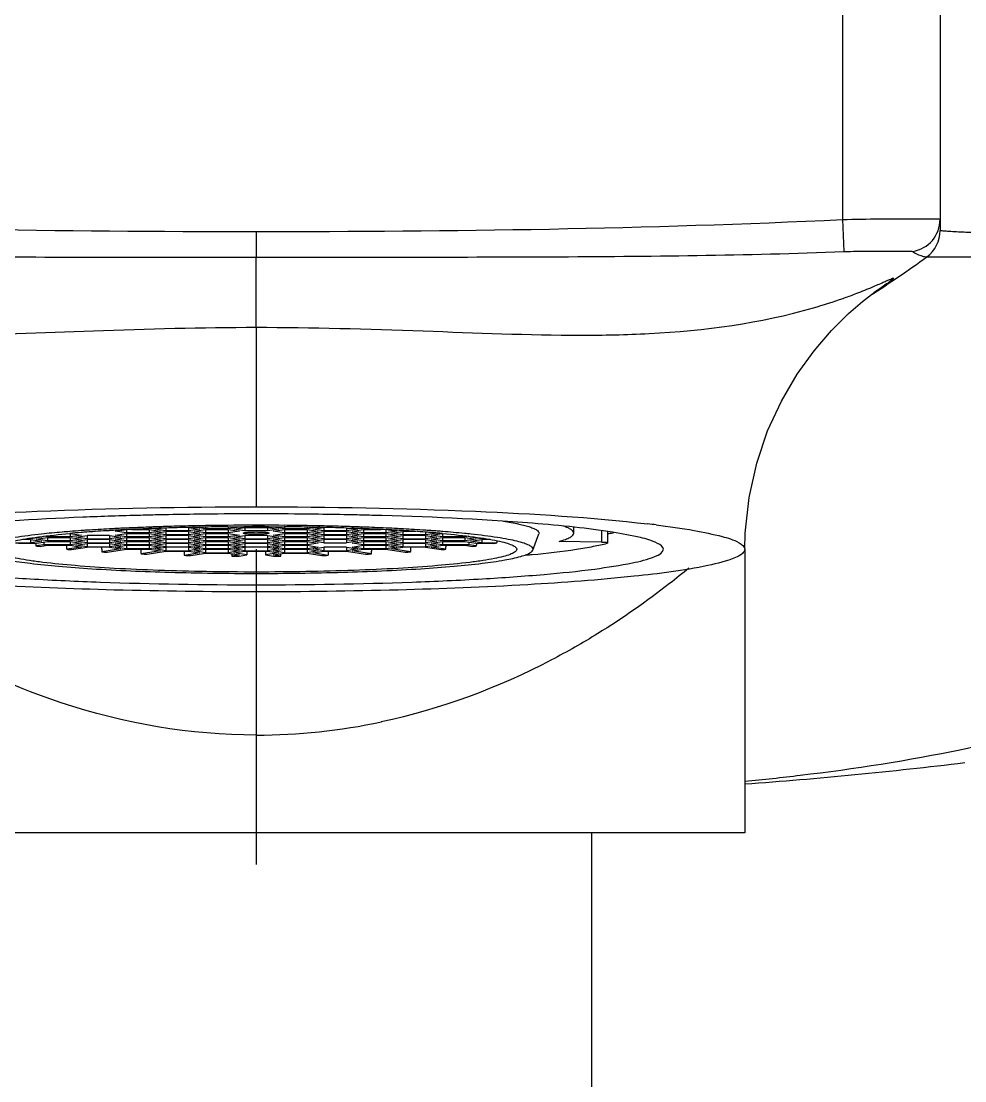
# Model space of a CAD drawing. Extents: x 1777 to 3131, y 3495 to 4487.
# Drawn here: x 2092.03 to 2121, y 3732.18 to 3764.74 of the extents above; entities that cross this region are included whole.
import ezdxf

# ---------------------------------------------------------------- set-up
doc = ezdxf.new("R2010")
doc.units = 0
doc.header["$LTSCALE"] = 30
doc.header["$MEASUREMENT"] = 0
for name, color, linetype in [('80M24123JD01DXF_CONTINUOUS_LINE', 7, 'CONTINUOUS'), ('80T238080_DXF_CONTINUOUS_LINE', 7, 'CONTINUOUS'), ('J51311_DXF_CONTINUOUS_LINE', 7, 'CONTINUOUS'), ('VVD238080-BADXF_CONTINUOUS_LINE', 7, 'CONTINUOUS')]:
    doc.layers.add(name, color=color, linetype=linetype)

msp = doc.modelspace()

# ---------------------------------------------------------------- linework, layer by layer
at = {"layer": '80M24123JD01DXF_CONTINUOUS_LINE', "color": 7, "linetype": 'Continuous'}
for p, q in [((2096.146, 3749.201), (2096.124, 3749.201)), ((2096.297, 3749.206), (2096.146, 3749.201)), ((2097.339, 3749.234), (2097.163, 3749.23)), ((2097.167, 3749.184), (2097.513, 3749.132)), ((2097.167, 3749.183), (2097.167, 3749.079)), ((2097.338, 3749.189), (2097.463, 3749.191)), ((2097.359, 3749.234), (2097.339, 3749.234)), ((2097.512, 3749.237), (2097.359, 3749.234)), ((2097.687, 3749.14), (2097.367, 3749.189)), ((2097.463, 3749.191), (2097.512, 3749.192)), ((2097.683, 3749.24), (2097.512, 3749.237)), ((2097.687, 3749.194), (2097.687, 3749.14)), ((2098.377, 3749.205), (2098.551, 3749.206)), ((2098.552, 3749.25), (2098.378, 3749.249)), ((2098.379, 3749.203), (2098.379, 3749.14)), ((2098.726, 3749.193), (2098.379, 3749.14)), ((2098.551, 3749.206), (2098.644, 3749.207)), ((2098.614, 3749.25), (2098.552, 3749.25)), ((2098.553, 3749.132), (2098.899, 3749.184)), ((2098.725, 3749.251), (2098.614, 3749.25)), ((2098.633, 3749.207), (2098.726, 3749.193)), ((2098.644, 3749.207), (2098.726, 3749.207)), ((2098.726, 3749.207), (2098.898, 3749.208)), ((2098.899, 3749.201), (2098.863, 3749.207)), ((2098.898, 3749.208), (2098.996, 3749.209)), ((2098.899, 3749.207), (2098.899, 3749.201)), ((2099.592, 3749.201), (2098.899, 3749.201)), ((2098.899, 3749.184), (2098.899, 3749.079)), ((2098.899, 3749.184), (2099.592, 3749.184)), ((2098.996, 3749.209), (2099.125, 3749.209)), ((2099.496, 3749.209), (2099.593, 3749.208)), ((2099.592, 3749.207), (2099.592, 3749.201)), ((2099.628, 3749.207), (2099.592, 3749.201)), ((2099.592, 3749.184), (2099.592, 3749.079)), ((2099.592, 3749.184), (2099.938, 3749.132)), ((2099.593, 3749.208), (2099.765, 3749.207)), ((2099.765, 3749.193), (2099.858, 3749.207)), ((2099.765, 3749.207), (2099.839, 3749.207)), ((2100.112, 3749.14), (2099.765, 3749.193)), ((2099.884, 3749.25), (2099.766, 3749.251)), ((2099.839, 3749.207), (2099.94, 3749.206)), ((2099.939, 3749.25), (2099.884, 3749.25)), ((2100.113, 3749.249), (2099.939, 3749.25)), ((2099.94, 3749.206), (2100.114, 3749.205)), ((2100.112, 3749.203), (2100.112, 3749.14)), ((2100.804, 3749.194), (2100.804, 3749.14)), ((2101.124, 3749.189), (2100.804, 3749.14)), ((2100.98, 3749.237), (2100.808, 3749.24)), ((2100.978, 3749.132), (2101.324, 3749.184)), ((2100.979, 3749.192), (2101.021, 3749.191)), ((2101.139, 3749.234), (2100.98, 3749.237)), ((2101.021, 3749.191), (2101.153, 3749.189)), ((2101.152, 3749.234), (2101.139, 3749.234)), ((2101.328, 3749.23), (2101.152, 3749.234)), ((2101.324, 3749.183), (2101.324, 3749.079)), ((2102.351, 3749.201), (2102.194, 3749.206)), ((2102.367, 3749.201), (2102.351, 3749.201)), ((2108.996, 3749.009), (2108.996, 3749.193)), ((2092.664, 3748.888), (2092.317, 3748.835)), ((2092.317, 3748.856), (2092.317, 3748.835)), ((2092.491, 3748.827), (2092.837, 3748.879)), ((2092.594, 3748.898), (2092.664, 3748.888)), ((2092.837, 3748.896), (2092.722, 3748.914)), ((2092.837, 3748.926), (2092.837, 3748.896)), ((2093.53, 3748.896), (2092.837, 3748.896)), ((2092.837, 3748.879), (2092.837, 3748.774)), ((2092.837, 3748.879), (2093.53, 3748.879)), ((2093.53, 3749.001), (2093.876, 3748.949)), ((2093.53, 3748.998), (2093.53, 3748.896)), ((2093.876, 3748.949), (2093.53, 3748.896)), ((2093.53, 3748.879), (2093.53, 3748.774)), ((2093.53, 3748.879), (2093.876, 3748.827)), ((2093.703, 3748.888), (2094.049, 3748.94)), ((2094.049, 3748.835), (2093.703, 3748.888)), ((2094.049, 3748.94), (2094.049, 3748.835)), ((2094.742, 3748.94), (2094.049, 3748.94)), ((2094.742, 3749.079), (2094.639, 3749.079)), ((2094.809, 3749.089), (2094.742, 3749.079)), ((2094.742, 3749.086), (2094.742, 3749.079)), ((2094.742, 3748.94), (2094.742, 3748.835)), ((2094.742, 3748.94), (2095.089, 3748.888)), ((2095.089, 3748.888), (2094.742, 3748.835)), ((2094.915, 3749.071), (2095.19, 3749.112)), ((2095.262, 3749.018), (2094.915, 3749.071)), ((2094.915, 3748.949), (2095.262, 3749.001)), ((2095.262, 3748.896), (2094.915, 3748.949)), ((2094.915, 3748.827), (2095.262, 3748.879)), ((2095.246, 3749.115), (2095.261, 3749.116)), ((2095.257, 3749.166), (2095.252, 3749.166)), ((2095.262, 3749.116), (2095.262, 3749.018)), ((2095.955, 3749.018), (2095.262, 3749.018)), ((2095.262, 3749.001), (2095.262, 3748.896)), ((2095.262, 3749.001), (2095.955, 3749.001)), ((2095.955, 3748.896), (2095.262, 3748.896)), ((2095.262, 3748.879), (2095.262, 3748.774)), ((2095.262, 3748.879), (2095.955, 3748.879)), ((2095.426, 3749.123), (2095.955, 3749.123)), ((2095.955, 3749.14), (2095.841, 3749.14)), ((2095.998, 3749.147), (2095.955, 3749.14)), ((2095.955, 3749.145), (2095.955, 3749.14)), ((2095.955, 3749.123), (2095.955, 3749.018)), ((2095.955, 3749.123), (2096.301, 3749.071)), ((2096.301, 3749.071), (2095.955, 3749.018)), ((2095.955, 3749.001), (2095.955, 3748.896)), ((2095.955, 3749.001), (2096.301, 3748.949)), ((2096.301, 3748.949), (2095.955, 3748.896)), ((2095.955, 3748.879), (2095.955, 3748.774)), ((2095.955, 3748.879), (2096.301, 3748.827)), ((2096.128, 3749.132), (2096.318, 3749.16)), ((2096.474, 3749.079), (2096.128, 3749.132)), ((2096.128, 3749.01), (2096.474, 3749.062)), ((2096.474, 3748.957), (2096.128, 3749.01)), ((2096.128, 3748.888), (2096.474, 3748.94)), ((2096.474, 3748.835), (2096.128, 3748.888)), ((2096.302, 3749.16), (2096.322, 3749.161)), ((2096.474, 3749.165), (2096.474, 3749.079)), ((2097.167, 3749.079), (2096.474, 3749.079)), ((2096.474, 3749.062), (2096.474, 3748.957)), ((2097.167, 3749.062), (2096.474, 3749.062)), ((2097.167, 3748.957), (2096.474, 3748.957)), ((2096.474, 3748.94), (2096.474, 3748.835)), ((2097.167, 3748.94), (2096.474, 3748.94)), ((2097.513, 3749.132), (2097.167, 3749.079)), ((2097.167, 3749.062), (2097.167, 3748.957)), ((2097.167, 3749.062), (2097.513, 3749.01)), ((2097.513, 3749.01), (2097.167, 3748.957)), ((2097.167, 3748.94), (2097.167, 3748.835)), ((2097.167, 3748.94), (2097.513, 3748.888)), ((2097.513, 3748.888), (2097.167, 3748.835)), ((2097.34, 3749.071), (2097.687, 3749.123)), ((2097.687, 3749.018), (2097.34, 3749.071)), ((2097.34, 3748.949), (2097.687, 3749.001)), ((2097.687, 3748.896), (2097.34, 3748.949)), ((2097.34, 3748.827), (2097.687, 3748.879)), ((2098.379, 3749.14), (2097.687, 3749.14)), ((2097.687, 3749.123), (2097.687, 3749.018)), ((2097.687, 3749.123), (2098.379, 3749.123)), ((2098.379, 3749.018), (2097.687, 3749.018)), ((2097.687, 3749.001), (2097.687, 3748.896)), ((2097.687, 3749.001), (2098.379, 3749.001)), ((2098.379, 3748.896), (2097.687, 3748.896)), ((2097.687, 3748.879), (2097.687, 3748.774)), ((2097.687, 3748.879), (2098.379, 3748.879)), ((2098.379, 3749.123), (2098.379, 3749.018)), ((2098.379, 3749.123), (2098.726, 3749.071)), ((2098.726, 3749.071), (2098.379, 3749.018)), ((2098.379, 3749.001), (2098.379, 3748.896)), ((2098.379, 3749.001), (2098.726, 3748.949)), ((2098.726, 3748.949), (2098.379, 3748.896)), ((2098.379, 3748.879), (2098.379, 3748.774)), ((2098.379, 3748.879), (2098.726, 3748.827)), ((2098.899, 3749.079), (2098.553, 3749.132)), ((2098.553, 3748.888), (2098.899, 3748.94)), ((2098.899, 3748.835), (2098.553, 3748.888)), ((2099.592, 3749.079), (2098.899, 3749.079)), ((2098.899, 3748.94), (2098.899, 3748.835)), ((2099.592, 3748.94), (2098.899, 3748.94)), ((2099.938, 3749.132), (2099.592, 3749.079)), ((2099.592, 3748.94), (2099.592, 3748.835)), ((2099.592, 3748.94), (2099.938, 3748.888)), ((2099.938, 3748.888), (2099.592, 3748.835)), ((2099.765, 3749.071), (2100.112, 3749.123)), ((2100.112, 3749.018), (2099.765, 3749.071)), ((2099.765, 3748.949), (2100.112, 3749.001)), ((2100.112, 3748.896), (2099.765, 3748.949)), ((2099.765, 3748.827), (2100.112, 3748.879)), ((2100.804, 3749.14), (2100.112, 3749.14)), ((2100.112, 3749.123), (2100.112, 3749.018)), ((2100.112, 3749.123), (2100.804, 3749.123)), ((2100.804, 3749.018), (2100.112, 3749.018)), ((2100.112, 3749.001), (2100.112, 3748.896)), ((2100.112, 3749.001), (2100.804, 3749.001)), ((2100.804, 3748.896), (2100.112, 3748.896)), ((2100.112, 3748.879), (2100.112, 3748.774)), ((2100.112, 3748.879), (2100.804, 3748.879)), ((2100.804, 3749.123), (2100.804, 3749.018)), ((2100.804, 3749.123), (2101.151, 3749.071)), ((2101.151, 3749.071), (2100.804, 3749.018)), ((2100.804, 3749.001), (2100.804, 3748.896)), ((2100.804, 3749.001), (2101.151, 3748.949)), ((2101.151, 3748.949), (2100.804, 3748.896)), ((2100.804, 3748.879), (2100.804, 3748.774)), ((2100.804, 3748.879), (2101.151, 3748.827)), ((2101.324, 3749.079), (2100.978, 3749.132)), ((2100.978, 3749.01), (2101.324, 3749.062)), ((2101.324, 3748.957), (2100.978, 3749.01)), ((2100.978, 3748.888), (2101.324, 3748.94)), ((2101.324, 3748.835), (2100.978, 3748.888)), ((2102.017, 3749.079), (2101.324, 3749.079)), ((2101.324, 3749.062), (2101.324, 3748.957)), ((2102.017, 3749.062), (2101.324, 3749.062)), ((2102.017, 3748.957), (2101.324, 3748.957)), ((2101.324, 3748.94), (2101.324, 3748.835)), ((2102.017, 3748.94), (2101.324, 3748.94)), ((2102.017, 3749.165), (2102.017, 3749.079)), ((2102.363, 3749.132), (2102.017, 3749.079)), ((2102.017, 3749.062), (2102.017, 3748.957)), ((2102.017, 3749.062), (2102.363, 3749.01)), ((2102.363, 3749.01), (2102.017, 3748.957)), ((2102.017, 3748.94), (2102.017, 3748.835)), ((2102.017, 3748.94), (2102.363, 3748.888)), ((2102.363, 3748.888), (2102.017, 3748.835)), ((2102.02, 3749.166), (2102.162, 3749.161)), ((2102.162, 3749.161), (2102.189, 3749.16)), ((2102.173, 3749.16), (2102.363, 3749.132)), ((2102.19, 3749.071), (2102.536, 3749.123)), ((2102.536, 3749.018), (2102.19, 3749.071)), ((2102.19, 3748.949), (2102.536, 3749.001)), ((2102.536, 3748.896), (2102.19, 3748.949)), ((2102.19, 3748.827), (2102.536, 3748.879)), ((2102.536, 3749.14), (2102.493, 3749.147)), ((2102.536, 3749.145), (2102.536, 3749.14)), ((2102.65, 3749.14), (2102.536, 3749.14)), ((2102.536, 3749.123), (2102.536, 3749.018)), ((2102.536, 3749.123), (2103.066, 3749.123)), ((2103.229, 3749.018), (2102.536, 3749.018)), ((2102.536, 3749.001), (2102.536, 3748.896)), ((2102.536, 3749.001), (2103.229, 3749.001)), ((2103.229, 3748.896), (2102.536, 3748.896)), ((2102.536, 3748.879), (2102.536, 3748.774)), ((2102.536, 3748.879), (2103.229, 3748.879)), ((2103.229, 3749.116), (2103.229, 3749.018)), ((2103.229, 3749.116), (2103.239, 3749.116)), ((2103.576, 3749.071), (2103.229, 3749.018)), ((2103.229, 3749.001), (2103.229, 3748.896)), ((2103.229, 3749.001), (2103.576, 3748.949)), ((2103.576, 3748.949), (2103.229, 3748.896)), ((2103.229, 3748.879), (2103.229, 3748.774)), ((2103.229, 3748.879), (2103.576, 3748.827)), ((2103.239, 3749.166), (2103.234, 3749.166)), ((2103.302, 3749.112), (2103.576, 3749.071)), ((2103.402, 3749.01), (2103.749, 3749.062)), ((2103.749, 3748.957), (2103.402, 3749.01)), ((2103.402, 3748.888), (2103.749, 3748.94)), ((2103.749, 3748.835), (2103.402, 3748.888)), ((2103.494, 3749.153), (2103.407, 3749.158)), ((2103.584, 3749.149), (2103.494, 3749.153)), ((2103.749, 3749.079), (2103.682, 3749.089)), ((2103.749, 3749.086), (2103.749, 3749.079)), ((2103.852, 3749.079), (2103.749, 3749.079)), ((2103.749, 3749.062), (2103.749, 3748.957)), ((2104.146, 3749.062), (2103.749, 3749.062)), ((2104.442, 3748.957), (2103.749, 3748.957)), ((2103.749, 3748.94), (2103.749, 3748.835)), ((2104.442, 3748.94), (2103.749, 3748.94)), ((2103.763, 3749.139), (2103.755, 3749.14)), ((2104.449, 3749.097), (2104.442, 3749.098)), ((2104.442, 3749.04), (2104.442, 3748.957)), ((2104.788, 3749.01), (2104.442, 3748.957)), ((2104.442, 3748.94), (2104.442, 3748.835)), ((2104.442, 3748.94), (2104.788, 3748.888)), ((2104.788, 3748.888), (2104.442, 3748.835)), ((2104.451, 3749.041), (2104.459, 3749.04)), ((2104.615, 3748.949), (2104.948, 3748.999)), ((2104.961, 3748.896), (2104.615, 3748.949)), ((2104.615, 3748.827), (2104.961, 3748.879)), ((2104.757, 3749.014), (2104.788, 3749.01)), ((2104.961, 3748.998), (2104.961, 3748.896)), ((2105.654, 3748.896), (2104.961, 3748.896)), ((2104.961, 3748.879), (2104.961, 3748.774)), ((2104.961, 3748.879), (2105.654, 3748.879)), ((2105.654, 3748.926), (2105.654, 3748.896)), ((2105.77, 3748.914), (2105.654, 3748.896)), ((2105.654, 3748.879), (2105.654, 3748.774)), ((2105.654, 3748.879), (2106.001, 3748.827)), ((2105.827, 3748.888), (2105.896, 3748.898)), ((2106.174, 3748.835), (2105.827, 3748.888)), ((2106.174, 3748.856), (2106.174, 3748.835)), ((2107.741, 3748.488), (2107.923, 3748.986)), ((2107.928, 3749.01), (2107.923, 3748.986)), ((2110.035, 3749.05), (2110.035, 3748.706)), ((2091.855, 3748.713), (2092.317, 3748.713)), ((2092.433, 3748.696), (2091.95, 3748.696)), ((2092.317, 3748.818), (2092.063, 3748.818)), ((2092.178, 3748.835), (2092.317, 3748.835)), ((2092.317, 3748.818), (2092.317, 3748.713)), ((2092.317, 3748.818), (2092.664, 3748.766)), ((2092.664, 3748.766), (2092.317, 3748.713)), ((2092.433, 3748.696), (2092.837, 3748.757)), ((2092.721, 3748.652), (2092.48, 3748.616)), ((2092.837, 3748.774), (2092.491, 3748.827)), ((2092.606, 3748.6), (2092.837, 3748.635)), ((2092.721, 3748.74), (2092.721, 3748.652)), ((2093.53, 3748.652), (2092.721, 3748.652)), ((2093.53, 3748.774), (2092.837, 3748.774)), ((2092.837, 3748.757), (2093.53, 3748.757)), ((2092.837, 3748.635), (2093.53, 3748.635)), ((2093.876, 3748.583), (2093.424, 3748.514)), ((2093.876, 3748.827), (2093.53, 3748.774)), ((2093.53, 3748.757), (2093.53, 3748.652)), ((2093.53, 3748.757), (2093.876, 3748.705)), ((2093.876, 3748.705), (2093.53, 3748.652)), ((2093.53, 3748.635), (2093.876, 3748.583)), ((2093.571, 3748.502), (2094.049, 3748.574)), ((2093.703, 3748.766), (2094.049, 3748.818)), ((2094.049, 3748.713), (2093.703, 3748.766)), ((2093.703, 3748.644), (2094.049, 3748.696)), ((2094.049, 3748.591), (2093.703, 3748.644)), ((2094.049, 3748.835), (2094.742, 3748.835)), ((2094.049, 3748.818), (2094.049, 3748.713)), ((2094.742, 3748.818), (2094.049, 3748.818)), ((2094.049, 3748.713), (2094.742, 3748.713)), ((2094.049, 3748.696), (2094.049, 3748.591)), ((2094.742, 3748.696), (2094.049, 3748.696)), ((2094.049, 3748.591), (2094.742, 3748.591)), ((2094.742, 3748.574), (2094.049, 3748.574)), ((2095.089, 3748.522), (2094.505, 3748.434)), ((2094.742, 3748.818), (2094.742, 3748.713)), ((2094.742, 3748.818), (2095.089, 3748.766)), ((2095.089, 3748.766), (2094.742, 3748.713)), ((2094.742, 3748.696), (2094.742, 3748.591)), ((2094.742, 3748.696), (2095.089, 3748.644)), ((2095.089, 3748.644), (2094.742, 3748.591)), ((2094.742, 3748.574), (2095.089, 3748.522)), ((2095.262, 3748.774), (2094.915, 3748.827)), ((2094.915, 3748.705), (2095.262, 3748.757)), ((2095.262, 3748.652), (2094.915, 3748.705)), ((2094.915, 3748.583), (2095.262, 3748.635)), ((2095.262, 3748.53), (2094.915, 3748.583)), ((2095.955, 3748.774), (2095.262, 3748.774)), ((2095.262, 3748.757), (2095.262, 3748.652)), ((2095.262, 3748.757), (2095.955, 3748.757)), ((2095.955, 3748.652), (2095.262, 3748.652)), ((2095.262, 3748.635), (2095.262, 3748.53)), ((2095.262, 3748.635), (2095.955, 3748.635)), ((2095.955, 3748.53), (2095.262, 3748.53)), ((2096.301, 3748.827), (2095.955, 3748.774)), ((2095.955, 3748.757), (2095.955, 3748.652)), ((2095.955, 3748.757), (2096.301, 3748.705)), ((2096.301, 3748.705), (2095.955, 3748.652)), ((2095.955, 3748.635), (2095.955, 3748.53)), ((2095.955, 3748.635), (2096.301, 3748.583)), ((2096.301, 3748.583), (2095.955, 3748.53)), ((2096.128, 3748.766), (2096.474, 3748.818)), ((2096.474, 3748.713), (2096.128, 3748.766)), ((2096.128, 3748.644), (2096.474, 3748.696)), ((2096.474, 3748.591), (2096.128, 3748.644)), ((2096.128, 3748.522), (2096.474, 3748.574)), ((2096.474, 3748.469), (2096.128, 3748.522)), ((2096.474, 3748.835), (2097.167, 3748.835)), ((2096.474, 3748.818), (2096.474, 3748.713)), ((2097.167, 3748.818), (2096.474, 3748.818)), ((2096.474, 3748.713), (2097.167, 3748.713)), ((2096.474, 3748.696), (2096.474, 3748.591)), ((2097.167, 3748.696), (2096.474, 3748.696)), ((2096.474, 3748.591), (2097.167, 3748.591)), ((2096.474, 3748.574), (2096.474, 3748.469)), ((2097.167, 3748.574), (2096.474, 3748.574)), ((2097.167, 3748.818), (2097.167, 3748.713)), ((2097.167, 3748.818), (2097.513, 3748.766)), ((2097.513, 3748.766), (2097.167, 3748.713)), ((2097.167, 3748.696), (2097.167, 3748.591)), ((2097.167, 3748.696), (2097.513, 3748.644)), ((2097.513, 3748.644), (2097.167, 3748.591)), ((2097.167, 3748.574), (2097.167, 3748.469)), ((2097.167, 3748.574), (2097.513, 3748.522)), ((2097.513, 3748.522), (2097.167, 3748.469)), ((2097.687, 3748.774), (2097.34, 3748.827)), ((2097.34, 3748.705), (2097.687, 3748.757)), ((2097.687, 3748.652), (2097.34, 3748.705)), ((2097.34, 3748.583), (2097.687, 3748.635)), ((2097.687, 3748.53), (2097.34, 3748.583)), ((2098.379, 3748.774), (2097.687, 3748.774)), ((2097.687, 3748.757), (2097.687, 3748.652)), ((2097.687, 3748.757), (2098.379, 3748.757)), ((2098.379, 3748.652), (2097.687, 3748.652)), ((2097.687, 3748.635), (2097.687, 3748.53)), ((2097.687, 3748.635), (2098.379, 3748.635)), ((2098.379, 3748.53), (2097.687, 3748.53)), ((2098.726, 3748.827), (2098.379, 3748.774)), ((2098.379, 3748.757), (2098.379, 3748.652)), ((2098.379, 3748.757), (2098.726, 3748.705)), ((2098.726, 3748.705), (2098.379, 3748.652)), ((2098.379, 3748.635), (2098.379, 3748.53)), ((2098.379, 3748.635), (2098.726, 3748.583)), ((2098.726, 3748.583), (2098.379, 3748.53)), ((2098.553, 3748.766), (2098.899, 3748.818)), ((2098.899, 3748.713), (2098.553, 3748.766)), ((2098.553, 3748.644), (2098.899, 3748.696)), ((2098.899, 3748.591), (2098.553, 3748.644)), ((2098.553, 3748.522), (2098.899, 3748.574)), ((2098.899, 3748.469), (2098.553, 3748.522)), ((2098.899, 3748.835), (2099.592, 3748.835)), ((2098.899, 3748.818), (2098.899, 3748.713)), ((2099.592, 3748.818), (2098.899, 3748.818)), ((2098.899, 3748.713), (2099.592, 3748.713)), ((2098.899, 3748.696), (2098.899, 3748.591)), ((2099.592, 3748.696), (2098.899, 3748.696)), ((2098.899, 3748.591), (2099.592, 3748.591)), ((2098.899, 3748.574), (2098.899, 3748.469)), ((2099.592, 3748.574), (2098.899, 3748.574)), ((2099.592, 3748.818), (2099.592, 3748.713)), ((2099.592, 3748.818), (2099.938, 3748.766)), ((2099.938, 3748.766), (2099.592, 3748.713)), ((2099.592, 3748.696), (2099.592, 3748.591)), ((2099.592, 3748.696), (2099.938, 3748.644)), ((2099.938, 3748.644), (2099.592, 3748.591)), ((2099.592, 3748.574), (2099.592, 3748.469)), ((2099.592, 3748.574), (2099.938, 3748.522)), ((2099.938, 3748.522), (2099.592, 3748.469)), ((2100.112, 3748.774), (2099.765, 3748.827)), ((2099.765, 3748.705), (2100.112, 3748.757)), ((2100.112, 3748.652), (2099.765, 3748.705)), ((2099.765, 3748.583), (2100.112, 3748.635)), ((2100.112, 3748.53), (2099.765, 3748.583)), ((2100.804, 3748.774), (2100.112, 3748.774)), ((2100.112, 3748.757), (2100.112, 3748.652)), ((2100.112, 3748.757), (2100.804, 3748.757)), ((2100.804, 3748.652), (2100.112, 3748.652)), ((2100.112, 3748.635), (2100.112, 3748.53)), ((2100.112, 3748.635), (2100.804, 3748.635)), ((2100.804, 3748.53), (2100.112, 3748.53)), ((2101.151, 3748.827), (2100.804, 3748.774)), ((2100.804, 3748.757), (2100.804, 3748.652)), ((2100.804, 3748.757), (2101.151, 3748.705)), ((2101.151, 3748.705), (2100.804, 3748.652)), ((2100.804, 3748.635), (2100.804, 3748.53)), ((2100.804, 3748.635), (2101.151, 3748.583)), ((2101.151, 3748.583), (2100.804, 3748.53)), ((2100.978, 3748.766), (2101.324, 3748.818)), ((2101.324, 3748.713), (2100.978, 3748.766)), ((2100.978, 3748.522), (2101.324, 3748.574)), ((2101.324, 3748.469), (2100.978, 3748.522)), ((2101.324, 3748.835), (2102.017, 3748.835)), ((2101.324, 3748.818), (2101.324, 3748.713)), ((2102.017, 3748.818), (2101.324, 3748.818)), ((2101.324, 3748.713), (2102.017, 3748.713)), ((2101.324, 3748.574), (2101.324, 3748.469)), ((2102.017, 3748.574), (2101.324, 3748.574)), ((2102.017, 3748.818), (2102.017, 3748.713)), ((2102.017, 3748.818), (2102.363, 3748.766)), ((2102.363, 3748.766), (2102.017, 3748.713)), ((2102.017, 3748.574), (2102.017, 3748.469)), ((2102.017, 3748.574), (2102.363, 3748.522)), ((2102.363, 3748.522), (2102.017, 3748.469)), ((2102.536, 3748.774), (2102.19, 3748.827)), ((2102.19, 3748.705), (2102.536, 3748.757)), ((2102.536, 3748.652), (2102.19, 3748.705)), ((2102.19, 3748.583), (2102.536, 3748.635)), ((2102.536, 3748.53), (2102.19, 3748.583)), ((2103.229, 3748.774), (2102.536, 3748.774)), ((2102.536, 3748.757), (2102.536, 3748.652)), ((2102.536, 3748.757), (2103.229, 3748.757)), ((2103.229, 3748.652), (2102.536, 3748.652)), ((2102.536, 3748.635), (2102.536, 3748.53)), ((2102.536, 3748.635), (2103.229, 3748.635)), ((2103.229, 3748.53), (2102.536, 3748.53)), ((2103.576, 3748.827), (2103.229, 3748.774)), ((2103.229, 3748.757), (2103.229, 3748.652)), ((2103.229, 3748.757), (2103.576, 3748.705)), ((2103.576, 3748.705), (2103.229, 3748.652)), ((2103.229, 3748.635), (2103.229, 3748.53)), ((2103.229, 3748.635), (2103.576, 3748.583)), ((2103.576, 3748.583), (2103.229, 3748.53)), ((2103.402, 3748.766), (2103.749, 3748.818)), ((2103.749, 3748.713), (2103.402, 3748.766)), ((2103.402, 3748.644), (2103.749, 3748.696)), ((2103.749, 3748.591), (2103.402, 3748.644)), ((2103.402, 3748.522), (2103.749, 3748.574)), ((2103.986, 3748.434), (2103.402, 3748.522)), ((2103.749, 3748.835), (2104.442, 3748.835)), ((2103.749, 3748.818), (2103.749, 3748.713)), ((2104.442, 3748.818), (2103.749, 3748.818)), ((2103.749, 3748.713), (2104.442, 3748.713)), ((2103.749, 3748.696), (2103.749, 3748.591)), ((2104.442, 3748.696), (2103.749, 3748.696)), ((2103.749, 3748.591), (2104.442, 3748.591)), ((2104.442, 3748.574), (2103.749, 3748.574)), ((2104.442, 3748.818), (2104.442, 3748.713)), ((2104.442, 3748.818), (2104.788, 3748.766)), ((2104.788, 3748.766), (2104.442, 3748.713)), ((2104.442, 3748.696), (2104.442, 3748.591)), ((2104.442, 3748.696), (2104.788, 3748.644)), ((2104.788, 3748.644), (2104.442, 3748.591)), ((2104.442, 3748.574), (2104.92, 3748.502)), ((2104.961, 3748.774), (2104.615, 3748.827)), ((2104.615, 3748.705), (2104.961, 3748.757)), ((2104.961, 3748.652), (2104.615, 3748.705)), ((2104.615, 3748.583), (2104.961, 3748.635)), ((2105.067, 3748.514), (2104.615, 3748.583)), ((2105.654, 3748.774), (2104.961, 3748.774)), ((2104.961, 3748.757), (2104.961, 3748.652)), ((2104.961, 3748.757), (2105.654, 3748.757)), ((2105.77, 3748.652), (2104.961, 3748.652)), ((2104.961, 3748.635), (2105.654, 3748.635)), ((2106.001, 3748.827), (2105.654, 3748.774)), ((2105.654, 3748.757), (2106.058, 3748.696)), ((2105.654, 3748.635), (2105.885, 3748.6)), ((2105.77, 3748.74), (2105.77, 3748.652)), ((2106.011, 3748.616), (2105.77, 3748.652)), ((2105.827, 3748.766), (2106.174, 3748.818)), ((2106.174, 3748.713), (2105.827, 3748.766)), ((2106.541, 3748.696), (2106.058, 3748.696)), ((2106.174, 3748.835), (2106.313, 3748.835)), ((2106.174, 3748.818), (2106.174, 3748.713)), ((2106.429, 3748.818), (2106.174, 3748.818)), ((2106.174, 3748.713), (2106.636, 3748.713)), ((2109.842, 3748.727), (2108.545, 3748.754)), ((2110.023, 3748.699), (2110.035, 3748.706)), ((2094.67, 3748.423), (2095.262, 3748.513)), ((2095.262, 3748.513), (2095.955, 3748.513)), ((2096.301, 3748.461), (2095.709, 3748.371)), ((2095.891, 3748.364), (2096.474, 3748.452)), ((2095.955, 3748.513), (2096.301, 3748.461)), ((2096.474, 3748.469), (2097.167, 3748.469)), ((2096.474, 3748.452), (2097.167, 3748.452)), ((2097.513, 3748.4), (2097.035, 3748.327)), ((2097.167, 3748.452), (2097.513, 3748.4)), ((2097.235, 3748.323), (2097.687, 3748.391)), ((2097.34, 3748.461), (2097.687, 3748.513)), ((2097.687, 3748.408), (2097.34, 3748.461)), ((2097.687, 3748.513), (2097.687, 3748.408)), ((2097.687, 3748.513), (2098.379, 3748.513)), ((2097.687, 3748.408), (2098.379, 3748.408)), ((2097.687, 3748.391), (2098.379, 3748.391)), ((2098.379, 3748.513), (2098.379, 3748.408)), ((2098.379, 3748.513), (2098.726, 3748.461)), ((2098.726, 3748.461), (2098.379, 3748.408)), ((2098.379, 3748.391), (2098.726, 3748.339)), ((2098.726, 3748.339), (2098.495, 3748.304)), ((2098.553, 3748.4), (2098.899, 3748.452)), ((2098.957, 3748.339), (2098.553, 3748.4)), ((2098.716, 3748.302), (2098.957, 3748.339)), ((2098.899, 3748.469), (2099.592, 3748.469)), ((2098.899, 3748.452), (2099.592, 3748.452)), ((2098.957, 3748.452), (2098.957, 3748.339)), ((2099.534, 3748.452), (2099.534, 3748.339)), ((2099.938, 3748.4), (2099.534, 3748.339)), ((2099.534, 3748.339), (2099.775, 3748.302)), ((2099.592, 3748.452), (2099.938, 3748.4)), ((2099.765, 3748.461), (2100.112, 3748.513)), ((2100.112, 3748.408), (2099.765, 3748.461)), ((2099.765, 3748.339), (2100.112, 3748.391)), ((2099.996, 3748.304), (2099.765, 3748.339)), ((2100.112, 3748.513), (2100.112, 3748.408)), ((2100.112, 3748.513), (2100.804, 3748.513)), ((2100.112, 3748.408), (2100.804, 3748.408)), ((2100.112, 3748.391), (2100.804, 3748.391)), ((2100.804, 3748.513), (2100.804, 3748.408)), ((2100.804, 3748.513), (2101.151, 3748.461)), ((2101.151, 3748.461), (2100.804, 3748.408)), ((2100.804, 3748.391), (2101.256, 3748.323)), ((2100.978, 3748.4), (2101.324, 3748.452)), ((2101.456, 3748.327), (2100.978, 3748.4)), ((2101.324, 3748.469), (2102.017, 3748.469)), ((2101.324, 3748.452), (2102.017, 3748.452)), ((2102.017, 3748.452), (2102.6, 3748.364)), ((2102.19, 3748.461), (2102.536, 3748.513)), ((2102.782, 3748.371), (2102.19, 3748.461)), ((2102.536, 3748.513), (2103.229, 3748.513)), ((2103.229, 3748.513), (2103.822, 3748.423)), ((2107.246, 3748.512), (2107.241, 3748.488)), ((2107.741, 3748.488), (2107.746, 3748.512))]:
    msp.add_line(p, q, dxfattribs=at)
at = {"layer": '80M24123JD01DXF_CONTINUOUS_LINE', "color": 9, "linetype": 'Continuous'}
msp.add_line((2109.842, 3749.077), (2109.842, 3748.727), dxfattribs=at)
at = {"layer": '80M24123JD01DXF_CONTINUOUS_LINE', "color": 7, "linetype": 'Continuous'}
for centre, radius, start, end in [((2098.616, 3676.389), 72.854, 92.09558, 92.64216), ((2098.79, 3671.728), 77.518, 91.97037, 92.09803), ((2098.923, 3667.737), 81.512, 91.72604, 91.84587), ((2099.064, 3662.823), 86.428, 91.26068, 91.72179), ((2099.009, 3670.317), 78.889, 91.34123, 91.84361), ((2099.122, 3665.81), 83.398, 91.22557, 91.34633), ((2099.175, 3663.224), 85.984, 90.99391, 91.10815), ((2099.222, 3654.704), 94.548, 90.51123, 90.93218), ((2099.215, 3660.848), 88.361, 90.54334, 90.99319), ((2099.246, 3651.876), 97.376, 89.69397, 90.30601), ((2099.246, 3657.378), 91.831, 89.84401, 90.07499), ((2099.269, 3654.705), 94.548, 89.06779, 89.48879), ((2099.276, 3660.849), 88.36, 89.00686, 89.45665), ((2099.316, 3663.229), 85.98, 88.89192, 89.00613), ((2099.369, 3665.807), 83.401, 88.65362, 88.77435), ((2099.455, 3663.899), 85.352, 88.27525, 88.74228), ((2099.45, 3669.166), 80.041, 88.1601, 88.65511), ((2099.568, 3667.735), 81.514, 88.15404, 88.27391), ((2099.702, 3671.73), 77.516, 87.90208, 88.02977), ((2099.938, 3677.916), 71.326, 87.35189, 87.91039), ((2096.932, 3706.024), 43.171, 94.067, 94.5344), ((2096.55, 3715.037), 34.097, 94.517, 95.0949), ((2096.948, 3710.09), 39.06, 94.2668, 94.5274), ((2097.212, 3702.106), 47.099, 93.8501, 94.0685), ((2097.396, 3704.007), 45.159, 93.3853, 94.2591), ((2097.731, 3694.144), 55.077, 93.1171, 93.8322), ((2097.9, 3695.88), 53.302, 93.2234, 93.4106), ((2098.055, 3688.295), 60.935, 92.96098, 93.12233), ((2098.054, 3693.155), 56.031, 93.0382, 93.2234), ((2098.186, 3685.749), 63.484, 92.80068, 92.96098), ((2098.313, 3683.166), 66.071, 92.65496, 92.80077), ((2098.188, 3690.62), 58.569, 92.87963, 93.03842), ((2098.461, 3685.105), 64.091, 92.2493, 92.86137), ((2098.732, 3678.525), 70.677, 92.11681, 92.2599), ((2098.81, 3676.42), 72.783, 91.97502, 92.11684), ((2098.884, 3674.281), 74.923, 91.84535, 91.95969), ((2099.681, 3676.418), 72.785, 87.88305, 88.02482), ((2099.759, 3678.523), 70.678, 87.74004, 87.88308), ((2099.959, 3683.499), 65.698, 87.14634, 87.74315), ((2100.178, 3683.165), 66.071, 87.19906, 87.34494), ((2100.3, 3690.575), 58.615, 86.96143, 87.1263), ((2100.437, 3693.155), 56.031, 86.7765, 86.9616), ((2100.436, 3688.294), 60.936, 86.8778, 87.03922), ((2100.591, 3695.888), 53.294, 86.5883, 86.7766), ((2100.875, 3696.035), 53.183, 86.155, 86.8879), ((2100.969, 3702.116), 47.054, 85.7565, 86.5958), ((2101.283, 3702.162), 47.042, 85.9318, 86.1413), ((2101.549, 3710.173), 38.976, 85.4724, 85.7184), ((2101.492, 3705.099), 44.098, 85.6913, 85.9321), ((2101.78, 3713.086), 36.054, 85.1916, 85.4729), ((2102.028, 3716.027), 33.103, 84.9036, 85.1917), ((2101.712, 3708.024), 41.164, 85.4586, 85.6912), ((2096.659, 3748.998), 4.196, 184.0464, 185.2256), ((2094.729, 3765.852), 17.382, 262.5681, 262.9852), ((2097.94, 3748.899), 4.532, 183.3363, 184.863), ((2099.188, 3748.819), 4.699, 182.9865, 184.7023), ((2099.303, 3748.819), 4.699, 355.298, 357.0136), ((2100.551, 3748.899), 4.532, 355.1372, 356.664), ((2103.762, 3765.852), 17.382, 277.0148, 277.4319), ((2101.834, 3748.998), 4.194, 354.7743, 355.9541), ((2105.184, 3756.382), 7.805, 280.0061, 280.7175), ((2104.405, 3749.111), 2.266, 349.8978, 351.3849), ((2096.397, 3781.818), 33.436, 264.8996, 265.1516), ((2097.729, 3800.035), 51.702, 266.4246, 266.6073), ((2100.402, 3748.756), 4.709, 182.9644, 184.6922), ((2098.632, 3817.852), 69.542, 267.59102, 267.74096), ((2101.585, 3748.712), 4.566, 183.2635, 184.8296), ((2099.104, 3832.436), 84.134, 268.59049, 268.72668), ((2102.723, 3748.685), 4.245, 184.2018, 185.1582), ((2099.242, 3840.771), 92.47, 269.53729, 269.67415), ((2099.249, 3840.771), 92.47, 270.32585, 270.46271), ((2095.77, 3748.685), 4.243, 354.8417, 355.7986), ((2099.387, 3832.436), 84.134, 271.27332, 271.40951), ((2096.907, 3748.712), 4.566, 355.1707, 356.7368), ((2099.859, 3817.852), 69.542, 272.25904, 272.40898), ((2098.088, 3748.756), 4.71, 355.3081, 357.0356), ((2100.762, 3800.035), 51.702, 273.3927, 273.5754), ((2102.094, 3781.818), 33.436, 274.8484, 275.1004), ((2107.425, 3748.791), 0.451, 299.918, 302.4155)]:
    msp.add_arc(centre, radius, start, end, dxfattribs=at)
for points, knots in [([(2106.837, 3749.377), (2106.995, 3749.352), (2107.216, 3749.313), (2107.486, 3749.249), (2107.641, 3749.205), (2107.764, 3749.158), (2107.863, 3749.108), (2107.928, 3749.049), (2107.928, 3749.01)], [0, 0, 0, 0, 0.406129, 0.569663, 0.706309, 0.816124, 0.899816, 1, 1, 1, 1]), ([(2108.996, 3749.009), (2108.996, 3749.054), (2108.923, 3749.12), (2108.812, 3749.176), (2108.731, 3749.207), (2108.685, 3749.222)], [0, 0, 0, 0, 0.341125, 0.626053, 1, 1, 1, 1]), ([(2092.649, 3748.979), (2092.377, 3748.95), (2091.995, 3748.903), (2091.525, 3748.823), (2091.253, 3748.766), (2091.039, 3748.708), (2090.899, 3748.655), (2090.818, 3748.609), (2090.77, 3748.573), (2090.746, 3748.535), (2090.746, 3748.512)], [0, 0, 0, 0, 0.410393, 0.576617, 0.715429, 0.826193, 0.908856, 0.940005, 0.964875, 1, 1, 1, 1]), ([(2091.246, 3748.512), (2091.246, 3748.537), (2091.277, 3748.578), (2091.333, 3748.616), (2091.431, 3748.665), (2091.601, 3748.72), (2091.858, 3748.782), (2092.184, 3748.841), (2092.745, 3748.923), (2093.199, 3748.97), (2093.522, 3748.999)], [0, 0, 0, 0, 0.032489, 0.05671, 0.08757, 0.170425, 0.282046, 0.421998, 0.589286, 1, 1, 1, 1]), ([(2093.519, 3749.059), (2093.442, 3749.053), (2093.152, 3749.029), (2092.862, 3749.002), (2092.649, 3748.979)], [0, 0, 0, 0, 0.264412, 1, 1, 1, 1]), ([(2099.054, 3748.979), (2099.023, 3748.981), (2098.981, 3748.983), (2098.928, 3748.988), (2098.898, 3748.992), (2098.873, 3748.997), (2098.858, 3749), (2098.844, 3749.008), (2098.846, 3749.012)], [0, 0, 0, 0, 0.425587, 0.601014, 0.746531, 0.859613, 0.938669, 1, 1, 1, 1]), ([(2098.846, 3749.012), (2098.851, 3749.018), (2098.874, 3749.022), (2098.914, 3749.03), (2098.978, 3749.036), (2099.057, 3749.041), (2099.148, 3749.044), (2099.276, 3749.045), (2099.373, 3749.043), (2099.437, 3749.04)], [0, 0, 0, 0, 0.035048, 0.108187, 0.2162, 0.352676, 0.509251, 0.676191, 1, 1, 1, 1]), ([(2099.246, 3748.975), (2099.229, 3748.975), (2099.165, 3748.975), (2099.101, 3748.977), (2099.054, 3748.979)], [0, 0, 0, 0, 0.259946, 1, 1, 1, 1]), ([(2099.645, 3749.012), (2099.65, 3749.005), (2099.587, 3748.988), (2099.532, 3748.986), (2099.392, 3748.975), (2099.299, 3748.975), (2099.246, 3748.975)], [0, 0, 0, 0, 0.065573, 0.277112, 0.606299, 1, 1, 1, 1]), ([(2099.437, 3749.04), (2099.464, 3749.039), (2099.513, 3749.036), (2099.577, 3749.03), (2099.617, 3749.022), (2099.64, 3749.018), (2099.645, 3749.012)], [0, 0, 0, 0, 0.386846, 0.693288, 0.900653, 1, 1, 1, 1]), ([(2104.968, 3748.999), (2105.292, 3748.97), (2105.746, 3748.923), (2106.307, 3748.841), (2106.633, 3748.782), (2106.89, 3748.72), (2107.06, 3748.665), (2107.158, 3748.616), (2107.214, 3748.578), (2107.246, 3748.537), (2107.246, 3748.512)], [0, 0, 0, 0, 0.410712, 0.578001, 0.717954, 0.829576, 0.912432, 0.943292, 0.967512, 1, 1, 1, 1]), ([(2105.842, 3748.979), (2105.774, 3748.986), (2105.484, 3749.016), (2105.194, 3749.041), (2104.972, 3749.059)], [0, 0, 0, 0, 0.235256, 1, 1, 1, 1]), ([(2107.746, 3748.512), (2107.746, 3748.535), (2107.721, 3748.573), (2107.673, 3748.609), (2107.592, 3748.655), (2107.452, 3748.708), (2107.238, 3748.766), (2106.966, 3748.823), (2106.496, 3748.903), (2106.114, 3748.95), (2105.842, 3748.979)], [0, 0, 0, 0, 0.035125, 0.059994, 0.091143, 0.173806, 0.28457, 0.423381, 0.589606, 1, 1, 1, 1]), ([(2108.545, 3748.754), (2108.611, 3748.772), (2108.726, 3748.807), (2108.87, 3748.869), (2108.964, 3748.929), (2108.996, 3748.986), (2108.996, 3749.009)], [0, 0, 0, 0, 0.382807, 0.670447, 0.868563, 1, 1, 1, 1]), ([(2107.718, 3748.351), (2108.171, 3748.396), (2108.802, 3748.467), (2109.569, 3748.595), (2109.884, 3748.663), (2110.023, 3748.699)], [0, 0, 0, 0, 0.58603, 0.815603, 1, 1, 1, 1]), ([(2110.035, 3748.706), (2110.035, 3748.708), (2110.029, 3748.711), (2110.012, 3748.716), (2109.974, 3748.721), (2109.915, 3748.725), (2109.868, 3748.727), (2109.842, 3748.727)], [0, 0, 0, 0, 0.025786, 0.081896, 0.289609, 0.607057, 1, 1, 1, 1]), ([(2091.119, 3748.294), (2091.283, 3748.248), (2091.678, 3748.168), (2092.364, 3748.072), (2093.224, 3747.984), (2094.649, 3747.879), (2096.674, 3747.793), (2099.246, 3747.759), (2101.818, 3747.793), (2103.843, 3747.879), (2105.268, 3747.985), (2106.128, 3748.072), (2106.813, 3748.168), (2107.209, 3748.248), (2107.372, 3748.294)], [0, 0, 0, 0, 0.031246, 0.074036, 0.127412, 0.190087, 0.336937, 0.500032, 0.663123, 0.809959, 0.872625, 0.92599, 0.968767, 1, 1, 1, 1]), ([(2099.246, 3747.814), (2098.736, 3747.814), (2097.736, 3747.823), (2096.283, 3747.859), (2094.938, 3747.919), (2093.752, 3747.999), (2092.883, 3748.084), (2092.3, 3748.163), (2091.955, 3748.222), (2091.678, 3748.282), (2091.468, 3748.345), (2091.328, 3748.404), (2091.261, 3748.46), (2091.25, 3748.488)], [0, 0, 0, 0, 0.189189, 0.371458, 0.54018, 0.689212, 0.813186, 0.864372, 0.907758, 0.943014, 0.969954, 0.988657, 1, 1, 1, 1]), ([(2107.241, 3748.488), (2107.23, 3748.46), (2107.163, 3748.404), (2107.023, 3748.345), (2106.813, 3748.282), (2106.536, 3748.222), (2106.191, 3748.163), (2105.608, 3748.084), (2104.739, 3747.999), (2103.553, 3747.919), (2102.208, 3747.859), (2100.755, 3747.823), (2099.755, 3747.814), (2099.246, 3747.814)], [0, 0, 0, 0, 0.011344, 0.030048, 0.05699, 0.092247, 0.135633, 0.186819, 0.310794, 0.459826, 0.628546, 0.810813, 1, 1, 1, 1]), ([(2107.372, 3748.294), (2107.401, 3748.303), (2107.496, 3748.332), (2107.59, 3748.366), (2107.65, 3748.401)], [0, 0, 0, 0, 0.302795, 1, 1, 1, 1]), ([(2107.502, 3748.344), (2107.521, 3748.344), (2107.594, 3748.344), (2107.666, 3748.346), (2107.718, 3748.351)], [0, 0, 0, 0, 0.277034, 1, 1, 1, 1]), ([(2107.667, 3748.411), (2107.676, 3748.417), (2107.705, 3748.437), (2107.733, 3748.465), (2107.741, 3748.488)], [0, 0, 0, 0, 0.30865, 1, 1, 1, 1])]:
    msp.add_open_spline(points, degree=3, knots=knots, dxfattribs=at)
at = {"layer": '80T238080_DXF_CONTINUOUS_LINE', "color": 9, "linetype": 'Continuous'}
for p, q in [((2117.246, 3769.803), (2117.246, 3758.647)), ((2117.246, 3758.647), (2117.293, 3757.662)), ((2099.246, 3758.278), (2099.246, 3757.494)), ((2099.246, 3755.335), (2099.246, 3757.494)), ((2099.246, 3755.335), (2099.246, 3749.819))]:
    msp.add_line(p, q, dxfattribs=at)
at = {"layer": '80T238080_DXF_CONTINUOUS_LINE', "color": 7, "linetype": 'Continuous'}
for p, q in [((2120.246, 3768.803), (2120.246, 3758.308)), ((2116.908, 3755.238), (2117.429, 3755.755)), ((2114.246, 3748.512), (2114.246, 3739.803)), ((2114.245, 3739.803), (2084.246, 3739.803))]:
    msp.add_line(p, q, dxfattribs=at)
for points in [[(2117.429, 3755.755), (2117.861, 3756.13), (2118.135, 3756.345), (2118.236, 3756.419), (2118.252, 3756.431)], [(2114.246, 3748.512), (2114.258, 3749.005), (2114.377, 3750.105), (2114.612, 3751.161), (2114.949, 3752.154), (2115.37, 3753.068), (2115.853, 3753.891), (2116.374, 3754.616), (2116.908, 3755.238)]]:
    msp.add_lwpolyline(points, dxfattribs=at)
at = {"layer": '80T238080_DXF_CONTINUOUS_LINE', "color": 9, "linetype": 'Continuous'}
for centre, radius, start, end in [((2119.246, 3758.654), 0.999, 279.0588, 359.9941), ((2112.042, 3771.018), 15.689, 289.4384, 290.8725), ((2111.771, 3771.814), 16.529, 286.1092, 289.4084), ((2099.228, 3761.38), 18.577, 270.0554, 281.9877)]:
    msp.add_arc(centre, radius, start, end, dxfattribs=at)
at = {"layer": '80T238080_DXF_CONTINUOUS_LINE', "color": 7, "linetype": 'Continuous'}
for centre, radius, start, end in [((2119.246, 3758.308), 1, 306.0308, 0.0011), ((2099.246, 3785.803), 35, 302.6025, 306.0318), ((2099.021, 3620.674), 128.925, 91.21103, 91.47905), ((2099.15, 3614.438), 135.163, 90.77163, 91.20969), ((2099.218, 3609.775), 139.826, 90.63121, 90.77363), ((2099.244, 3607.275), 142.327, 89.99943, 90.63078), ((2099.247, 3607.275), 142.327, 89.36922, 90.00057), ((2099.273, 3609.775), 139.826, 89.22637, 89.36879), ((2099.341, 3614.438), 135.163, 88.79031, 89.22837), ((2099.47, 3620.674), 128.925, 88.52095, 88.78897), ((2107.159, 3714.103), 35.43, 82.9252, 83.332), ((2107.542, 3764.652), 15.856, 279.0715, 279.2039), ((2107.764, 3763.298), 14.484, 279.1969, 279.7958), ((2103.958, 3881.993), 141.067, 274.18263, 276.93967)]:
    msp.add_arc(centre, radius, start, end, dxfattribs=at)
at = {"layer": '80T238080_DXF_CONTINUOUS_LINE', "color": 9, "linetype": 'Continuous'}
for points in [[(2081.246, 3758.647), (2087.24, 3758.361), (2093.244, 3758.278), (2099.246, 3758.278)], [(2099.246, 3758.278), (2105.247, 3758.278), (2111.251, 3758.361), (2117.246, 3758.647)]]:
    msp.add_open_spline(points, degree=3, dxfattribs=at)
for points, knots in [([(2117.246, 3758.647), (2117.628, 3758.659), (2118.184, 3758.666), (2118.891, 3758.668), (2119.339, 3758.669), (2119.71, 3758.67), (2119.977, 3758.669), (2120.153, 3758.67), (2120.217, 3758.663), (2120.246, 3758.659), (2120.246, 3758.654)], [0, 0, 0, 0, 0.38247, 0.555215, 0.706673, 0.830956, 0.923301, 0.980185, 0.994647, 1, 1, 1, 1]), ([(2120.246, 3758.308), (2120.24, 3758.305), (2120.296, 3758.309), (2120.327, 3758.299), (2120.449, 3758.296), (2120.676, 3758.279), (2121.121, 3758.258), (2121.821, 3758.227), (2122.784, 3758.197), (2124.008, 3758.169), (2125.483, 3758.146), (2127.846, 3758.123), (2131.131, 3758.111), (2135.312, 3758.102), (2139.675, 3758.095), (2142.622, 3758.085), (2144.104, 3758.079)], [0, 0, 0, 0, 0.000802, 0.003302, 0.007644, 0.013983, 0.033305, 0.062543, 0.102704, 0.154215, 0.216506, 0.288132, 0.451366, 0.629489, 0.813758, 1, 1, 1, 1]), ([(2081.198, 3757.662), (2084.203, 3757.545), (2090.221, 3757.484), (2096.236, 3757.494), (2099.246, 3757.494)], [0, 0, 0, 0, 0.499801, 1, 1, 1, 1]), ([(2099.246, 3757.494), (2102.255, 3757.494), (2108.271, 3757.484), (2114.288, 3757.545), (2117.293, 3757.662)], [0, 0, 0, 0, 0.500199, 1, 1, 1, 1]), ([(2117.293, 3757.662), (2117.555, 3757.672), (2118.038, 3757.676), (2118.61, 3757.676), (2118.985, 3757.676), (2119.187, 3757.681), (2119.315, 3757.673), (2119.387, 3757.679), (2119.404, 3757.668)], [0, 0, 0, 0, 0.372465, 0.686995, 0.810908, 0.907052, 0.971302, 1, 1, 1, 1]), ([(2119.404, 3757.668), (2119.479, 3757.613), (2119.599, 3757.541), (2119.749, 3757.514), (2119.813, 3757.492), (2119.834, 3757.499)], [0, 0, 0, 0, 0.598421, 0.860316, 1, 1, 1, 1]), ([(2119.834, 3757.499), (2119.828, 3757.495), (2119.888, 3757.505), (2119.924, 3757.495), (2120.056, 3757.501), (2120.212, 3757.498), (2120.435, 3757.499), (2120.843, 3757.5), (2121.513, 3757.503), (2122.511, 3757.51), (2123.769, 3757.519), (2125.271, 3757.528), (2127.666, 3757.538), (2130.988, 3757.547), (2135.214, 3757.549), (2139.625, 3757.554), (2142.604, 3757.558), (2144.101, 3757.562)], [0, 0, 0, 0, 0.000868, 0.003563, 0.008217, 0.014967, 0.023955, 0.035311, 0.065625, 0.106666, 0.158687, 0.221075, 0.292463, 0.454715, 0.631711, 0.814871, 1, 1, 1, 1]), ([(2120.904, 3742.364), (2123.308, 3742.863), (2126.835, 3743.894), (2131.184, 3745.984), (2134.189, 3747.826), (2137.008, 3749.877), (2140.552, 3752.886), (2142.887, 3755.56), (2144.101, 3757.562)], [0, 0, 0, 0, 0.259265, 0.384952, 0.50876, 0.631118, 0.752683, 1, 1, 1, 1]), ([(2117.632, 3756.359), (2117.793, 3756.42), (2118.072, 3756.532), (2118.39, 3756.671), (2118.583, 3756.756), (2118.68, 3756.8), (2118.756, 3756.829), (2118.79, 3756.847), (2118.828, 3756.85), (2118.8, 3756.818), (2118.77, 3756.794), (2118.704, 3756.742), (2118.618, 3756.68), (2118.45, 3756.56), (2118.31, 3756.466), (2118.208, 3756.398)], [0, 0, 0, 0, 0.253078, 0.439606, 0.50837, 0.561205, 0.598451, 0.620498, 0.628309, 0.637833, 0.66153, 0.699818, 0.752748, 0.820368, 1, 1, 1, 1]), ([(2082.135, 3755.933), (2084.515, 3755.245), (2088.634, 3754.984), (2094.333, 3755.247), (2097.579, 3755.335), (2099.246, 3755.335)], [0, 0, 0, 0, 0.433018, 0.708668, 1, 1, 1, 1]), ([(2109.209, 3755.093), (2109.908, 3755.092), (2112.309, 3755.139), (2114.72, 3755.46), (2116.357, 3755.933)], [0, 0, 0, 0, 0.290945, 1, 1, 1, 1]), ([(2099.246, 3755.335), (2100.955, 3755.335), (2104.277, 3755.241), (2107.597, 3755.093), (2109.209, 3755.093)], [0, 0, 0, 0, 0.514651, 1, 1, 1, 1]), ([(2112.53, 3747.934), (2112.335, 3747.773), (2111.44, 3747.056), (2110.498, 3746.396), (2109.737, 3745.926)], [0, 0, 0, 0, 0.220431, 1, 1, 1, 1]), ([(2099.246, 3742.803), (2097.22, 3742.804), (2093.406, 3743.455), (2089.973, 3745.147), (2088.486, 3746.094)], [0, 0, 0, 0, 0.534714, 1, 1, 1, 1]), ([(2109.737, 3745.926), (2109.271, 3745.638), (2107.188, 3744.446), (2104.899, 3743.593), (2103.086, 3743.208)], [0, 0, 0, 0, 0.228057, 1, 1, 1, 1]), ([(2114.253, 3741.385), (2114.82, 3741.441), (2117.048, 3741.682), (2119.267, 3742.024), (2120.904, 3742.364)], [0, 0, 0, 0, 0.253954, 1, 1, 1, 1])]:
    msp.add_open_spline(points, degree=3, knots=knots, dxfattribs=at)
at = {"layer": '80T238080_DXF_CONTINUOUS_LINE', "color": 7, "linetype": 'Continuous'}
for points, knots in [([(2087.218, 3749.293), (2088.977, 3749.499), (2092.988, 3749.74), (2097.002, 3749.819), (2099.246, 3749.819)], [0, 0, 0, 0, 0.441159, 1, 1, 1, 1]), ([(2095.694, 3749.556), (2095.102, 3749.541), (2093.028, 3749.472), (2090.953, 3749.353), (2089.479, 3749.192)], [0, 0, 0, 0, 0.28532, 1, 1, 1, 1]), ([(2099.246, 3749.819), (2101.489, 3749.819), (2105.503, 3749.74), (2109.514, 3749.499), (2111.273, 3749.293)], [0, 0, 0, 0, 0.558841, 1, 1, 1, 1]), ([(2109.021, 3749.191), (2108.59, 3749.238), (2106.519, 3749.427), (2104.441, 3749.514), (2102.798, 3749.556)], [0, 0, 0, 0, 0.208842, 1, 1, 1, 1]), ([(2111.746, 3748.512), (2111.746, 3748.597), (2111.457, 3748.77), (2110.958, 3748.899), (2110.082, 3749.068), (2109.411, 3749.148), (2109.021, 3749.191)], [0, 0, 0, 0, 0.088836, 0.282574, 0.588321, 1, 1, 1, 1]), ([(2111.523, 3749.263), (2111.914, 3749.214), (2112.588, 3749.124), (2113.46, 3748.936), (2113.969, 3748.792), (2114.246, 3748.6), (2114.246, 3748.512)], [0, 0, 0, 0, 0.410573, 0.714578, 0.907843, 1, 1, 1, 1]), ([(2086.746, 3748.512), (2086.746, 3748.405), (2087.159, 3748.212), (2087.808, 3748.063), (2088.993, 3747.875), (2090.513, 3747.724), (2092.39, 3747.592), (2095.333, 3747.46), (2097.651, 3747.423), (2099.246, 3747.423)], [0, 0, 0, 0, 0.025372, 0.083921, 0.176507, 0.30017, 0.450401, 0.621525, 1, 1, 1, 1]), ([(2099.246, 3747.423), (2100.84, 3747.423), (2103.158, 3747.46), (2106.101, 3747.592), (2107.978, 3747.724), (2109.498, 3747.875), (2110.683, 3748.063), (2111.333, 3748.212), (2111.746, 3748.405), (2111.746, 3748.512)], [0, 0, 0, 0, 0.378475, 0.549599, 0.69983, 0.823493, 0.916079, 0.974628, 1, 1, 1, 1]), ([(2114.246, 3748.512), (2114.246, 3748.463), (2114.154, 3748.345), (2113.772, 3748.166), (2113.399, 3748.074), (2113.112, 3748.013)], [0, 0, 0, 0, 0.114592, 0.309561, 1, 1, 1, 1]), ([(2099.246, 3747.205), (2097.792, 3747.205), (2095.01, 3747.24), (2091.139, 3747.39), (2087.968, 3747.628), (2086.125, 3747.856), (2085.38, 3748.013)], [0, 0, 0, 0, 0.313561, 0.600251, 0.835646, 1, 1, 1, 1]), ([(2113.112, 3748.013), (2112.366, 3747.856), (2110.524, 3747.628), (2107.352, 3747.39), (2103.481, 3747.24), (2100.699, 3747.205), (2099.246, 3747.205)], [0, 0, 0, 0, 0.164354, 0.399749, 0.686439, 1, 1, 1, 1])]:
    msp.add_open_spline(points, degree=3, knots=knots, dxfattribs=at)
at = {"layer": 'J51311_DXF_CONTINUOUS_LINE', "color": 7, "linetype": 'Continuous'}
msp.add_line((2109.546, 3727.803), (2109.546, 3739.803), dxfattribs=at)
at = {"layer": 'VVD238080-BADXF_CONTINUOUS_LINE', "color": 4, "linetype": 'Continuous'}
msp.add_line((2099.246, 3748.512), (2099.246, 3738.829), dxfattribs=at)

doc.saveas('drawing.dxf')
